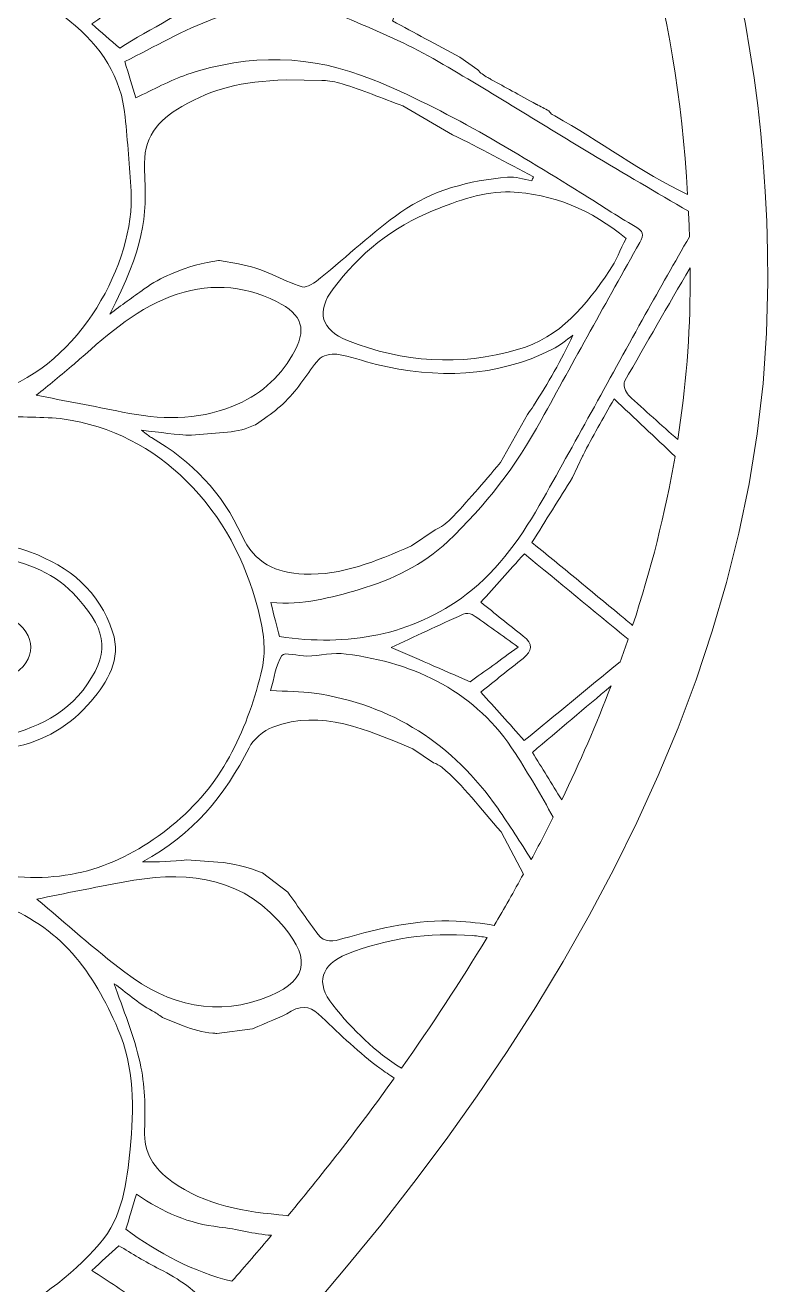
# Model space of a CAD drawing. Extents: x 12 to 8996, y -931 to -69.
# Drawn here: x 3057.8 to 3274.1, y -641.9 to -275.4 of the extents above; entities that cross this region are included whole.
import ezdxf

# ---------------------------------------------------------------- set-up
doc = ezdxf.new("R2010")
doc.units = 0
doc.header["$MEASUREMENT"] = 0
doc.layers.add('Layer 1', color=7, linetype='Continuous')

msp = doc.modelspace()

# ---------------------------------------------------------------- linework, layer by layer
at = {"layer": 'Layer 1', "lineweight": 0}
for points, knots in [([(3039.41, -71.03), (2929.37, -71.03), (2816.23, -144.48), (2788, -275.17), (2759.78, -144.5), (2646.61, -71.05), (2536.59, -71.03), (2417.39, -71.01), (2301.87, -157.19), (2301.87, -350.19), (2301.87, -666.4), (2788, -928.97), (2788, -928.97), (2788, -928.97), (3274.13, -666.4), (3274.13, -350.19), (3274.13, -157.21), (3158.6, -71.03), (3039.41, -71.03)], [0, 0, 0, 0, 1, 1, 1, 2, 2, 2, 3, 3, 3, 4, 4, 4, 5, 5, 5, 6, 6, 6, 6]), ([(3129.91, -186.67), (3130.01, -191.46), (3131.22, -196.24), (3131.16, -201.01), (3131.07, -208.35), (3130.3, -215.68), (3129.86, -223.01), (3128.94, -238.32), (3123.2, -251.45), (3113.07, -263.05), (3105.2, -272.07), (3094.27, -276.11), (3085.36, -282.09), (3082.61, -279.69), (3080.04, -277.45), (3077.24, -275.01), (3082.06, -271.62), (3086.5, -268.82), (3090.55, -265.53), (3093.03, -263.52), (3095.02, -260.86), (3097.02, -258.33), (3101.3, -252.92), (3106.46, -247.9), (3109.43, -241.82), (3117.4, -225.57), (3118.75, -207.77), (3118.99, -190.01), (3119.2, -173.66), (3118.69, -157.31), (3118.42, -140.96), (3118.36, -137.28), (3117.8, -133.61), (3117.77, -129.94), (3117.75, -127.5), (3116.82, -126.8), (3114.47, -126.73), (3100.42, -126.3), (3086.35, -125.06), (3072.33, -125.39), (3056.93, -125.76), (3041.54, -125.58), (3026.13, -127.91), (3006.98, -130.8), (2991.78, -139.72), (2979.1, -153.63), (2975.46, -157.62), (2972.79, -162.49), (2969.48, -167.23), (2966.98, -164.46), (2964.69, -161.94), (2962.27, -159.27), (2968.42, -150.37), (2972.02, -139.23), (2981.25, -131.78), (2989.38, -125.21), (2997.53, -118.86), (3008.13, -116.9), (3013.97, -115.82), (3019.82, -114.54), (3025.71, -114.12), (3033.04, -113.61), (3040.43, -113.81), (3047.79, -113.89), (3051.75, -113.94), (3055.7, -114.54), (3059.66, -114.63), (3065.36, -114.76), (3071.07, -114.66), (3076.78, -114.66), (3094.59, -114.66), (3112.39, -114.66), (3130.17, -114.66), (3129.8, -119.45), (3129.06, -124.5), (3129.09, -129.56), (3129.21, -148.59), (3129.5, -167.63), (3129.91, -186.67)], [0, 0, 0, 0, 1, 1, 1, 2, 2, 2, 3, 3, 3, 4, 4, 4, 5, 5, 5, 6, 6, 6, 7, 7, 7, 8, 8, 8, 9, 9, 9, 10, 10, 10, 11, 11, 11, 12, 12, 12, 13, 13, 13, 14, 14, 14, 15, 15, 15, 16, 16, 16, 17, 17, 17, 18, 18, 18, 19, 19, 19, 20, 20, 20, 21, 21, 21, 22, 22, 22, 23, 23, 23, 24, 24, 24, 25, 25, 25, 26, 26, 26, 26]), ([(3250.78, -324.6), (3237.16, -318.25), (3225.18, -308.99), (3212.05, -301.78), (3211.51, -301.49), (3211.1, -301.2), (3210.8, -300.89), (3210.62, -300.71), (3210.5, -300.51), (3210.39, -300.31), (3209.17, -299.66), (3207.94, -299.04), (3206.73, -298.38), (3206.73, -298.39), (3206.73, -298.4), (3206.72, -298.41), (3201.53, -295.55), (3197.55, -293.36), (3193.68, -291.22), (3193.31, -291.01), (3192.94, -290.81), (3192.58, -290.61), (3191.37, -289.94), (3190.36, -289.22), (3189.65, -288.38), (3189.65, -288.38), (3184.44, -284.7), (3184.44, -284.7), (3177.54, -280.99), (3171.09, -277.51), (3164.81, -274.12), (3169.27, -262.16), (3173.89, -250.71), (3177.78, -239.02), (3181.13, -228.91), (3182.07, -229.78), (3171.48, -227.78), (3159.04, -225.42), (3146.53, -223.41), (3134.8, -221.38), (3134.8, -221.38), (3134.8, -199.03), (3134.8, -199.03), (3134.8, -199.03), (3134.48, -194.81), (3134.48, -194.81), (3134.45, -194.8), (3134.42, -194.79), (3134.39, -194.79), (3134.39, -194.79), (3134.39, -172.94), (3134.39, -172.94), (3134.44, -172.95), (3134.48, -172.96), (3134.53, -172.97), (3134.43, -172.21), (3134.33, -171.46), (3134.28, -170.69), (3134.19, -169.38), (3134.19, -168.07), (3134.1, -166.77), (3134.02, -165.69), (3133.95, -164.6), (3133.99, -163.52), (3133.91, -163.08), (3133.86, -162.63), (3133.85, -162.17), (3133.69, -152.12), (3133.21, -142.08), (3133.22, -132.04), (3133.22, -126.75), (3133.69, -121.49), (3134.38, -116.25), (3194.42, -147.12), (3244.25, -211.92), (3250.78, -324.6)], [0, 0, 0, 0, 1, 1, 1, 2, 2, 2, 3, 3, 3, 4, 4, 4, 5, 5, 5, 6, 6, 6, 7, 7, 7, 8, 8, 8, 9, 9, 9, 10, 10, 10, 11, 11, 11, 12, 12, 12, 13, 13, 13, 14, 14, 14, 15, 15, 15, 16, 16, 16, 17, 17, 17, 18, 18, 18, 19, 19, 19, 20, 20, 20, 21, 21, 21, 22, 22, 22, 23, 23, 23, 24, 24, 24, 25, 25, 25, 25]), ([(3033.79, -255.27), (3048.11, -257.61), (3059.78, -265.25), (3070.85, -274.19), (3079.89, -281.49), (3085.86, -290.33), (3086.96, -302.07), (3087.63, -309.27), (3088.29, -316.47), (3088.69, -323.68), (3089.83, -344.35), (3073.76, -374.13), (3049.82, -381.73), (3047.42, -377.48), (3045, -373.18), (3043.22, -370.05), (3043.22, -370.05), (3040, -365.64), (3040, -365.64), (3036.15, -361.48), (3032.4, -357.44), (3028.23, -352.94), (3031.42, -349.9), (3035.04, -347.18), (3037.69, -343.73), (3040.42, -340.18), (3042.82, -336.12), (3044.29, -331.91), (3049.84, -315.94), (3046.92, -304.9), (3032.23, -298.89), (3023.43, -295.29), (3014.24, -295.41), (3005.07, -297.77), (3002.52, -298.42), (2999.99, -299.12), (2997.52, -299.78), (2995.86, -294.21), (2994.33, -289.08), (2992.51, -282.99), (2992.51, -282.99), (2990.46, -278.67), (2990.46, -278.67), (2988.6, -275.54), (2986.08, -271.3), (2983.58, -267.1), (2998.46, -254.55), (3015.58, -252.31), (3033.79, -255.27)], [0, 0, 0, 0, 1, 1, 1, 2, 2, 2, 3, 3, 3, 4, 4, 4, 5, 5, 5, 6, 6, 6, 7, 7, 7, 8, 8, 8, 9, 9, 9, 10, 10, 10, 11, 11, 11, 12, 12, 12, 13, 13, 13, 14, 14, 14, 15, 15, 15, 16, 16, 16, 16]), ([(3251.3, -336.93), (3247.07, -344.33), (3242.71, -351.91), (3238.45, -359.55), (3228.49, -377.41), (3218.75, -395.39), (3208.68, -413.19), (3202.78, -423.63), (3196.02, -433.65), (3186.38, -440.95), (3170.29, -453.14), (3151.79, -456.16), (3131.86, -453.31), (3131.12, -450.35), (3130.34, -447.21), (3129.39, -443.41), (3138.78, -444.15), (3146.83, -442), (3155.07, -439.59), (3164.85, -436.72), (3173.58, -432.5), (3180.92, -425.59), (3191.86, -415.29), (3200.91, -403.5), (3208.14, -390.28), (3217.59, -373), (3227.19, -355.79), (3236.83, -338.6), (3238.11, -336.31), (3237.87, -335.29), (3235.52, -333.96), (3230.13, -330.89), (3224.98, -327.4), (3219.7, -324.14), (3200.14, -312.06), (3180.62, -299.99), (3159.18, -291.25), (3141.13, -283.89), (3123.16, -283.55), (3104.94, -289.73), (3099.93, -291.44), (3095.24, -294.1), (3090.07, -296.48), (3089.05, -293.17), (3088.04, -289.85), (3086.84, -285.93), (3095.58, -281.67), (3103.92, -276.65), (3112.9, -273.45), (3126.02, -268.78), (3139.62, -268.18), (3152.8, -273.84), (3160.88, -277.3), (3169.05, -280.72), (3176.65, -285.08), (3192.16, -293.99), (3207.29, -303.58), (3222.64, -312.79), (3232.22, -318.53), (3241.86, -324.13), (3251.02, -329.51), (3251.13, -331.96), (3251.23, -334.43), (3251.3, -336.93)], [0, 0, 0, 0, 1, 1, 1, 2, 2, 2, 3, 3, 3, 4, 4, 4, 5, 5, 5, 6, 6, 6, 7, 7, 7, 8, 8, 8, 9, 9, 9, 10, 10, 10, 11, 11, 11, 12, 12, 12, 13, 13, 13, 14, 14, 14, 15, 15, 15, 16, 16, 16, 17, 17, 17, 18, 18, 18, 19, 19, 19, 20, 20, 20, 21, 21, 21, 21]), ([(3092.6, -317.15), (3092.11, -308.22), (3096.43, -303.01), (3103.45, -299.04), (3112.94, -293.68), (3120.14, -291.86), (3133.93, -291.22), (3133.93, -291.22), (3144.23, -291.42), (3144.23, -291.42), (3144.36, -291.42), (3144.49, -291.42), (3144.62, -291.42), (3146.33, -291.5), (3148.18, -291.85), (3150.2, -292.45), (3156.05, -294.2), (3161.7, -296.59), (3167.87, -298.86), (3167.87, -298.86), (3182.27, -307.23), (3182.27, -307.23), (3190.25, -311.1), (3198.03, -315.39), (3205.9, -319.49), (3205.73, -319.87), (3205.55, -320.24), (3205.38, -320.61), (3203.03, -320.24), (3200.64, -319.38), (3198.35, -319.58), (3187.2, -320.56), (3176.4, -323.36), (3167.22, -329.81), (3159.01, -335.58), (3151.69, -342.59), (3143.86, -348.91), (3142.31, -350.17), (3139.87, -351.93), (3138.48, -351.49), (3135.46, -350.52), (3132.55, -349.22), (3129.81, -347.93), (3126.67, -346.46), (3123.35, -345.43), (3119.93, -344.83), (3119.93, -344.83), (3114.41, -343.86), (3114.41, -343.86), (3114.33, -343.85), (3114.25, -343.85), (3114.18, -343.86), (3114.18, -343.86), (3114.18, -343.86), (3114.18, -343.86), (3109.63, -344.49), (3105.19, -345.7), (3100.96, -347.48), (3100.96, -347.48), (3100.27, -347.77), (3100.27, -347.77), (3097.52, -348.93), (3094.91, -350.38), (3092.5, -352.12), (3089.2, -354.5), (3085.79, -356.84), (3082.5, -359.45), (3092.36, -340.17), (3093.41, -331.78), (3092.6, -317.15)], [0, 0, 0, 0, 1, 1, 1, 2, 2, 2, 3, 3, 3, 4, 4, 4, 5, 5, 5, 6, 6, 6, 7, 7, 7, 8, 8, 8, 9, 9, 9, 10, 10, 10, 11, 11, 11, 12, 12, 12, 13, 13, 13, 14, 14, 14, 15, 15, 15, 16, 16, 16, 17, 17, 17, 18, 18, 18, 19, 19, 19, 20, 20, 20, 21, 21, 21, 22, 22, 22, 23, 23, 23, 23]), ([(3232.83, -337.43), (3231.15, -340.75), (3229.92, -343.99), (3228.03, -346.78), (3221.22, -356.85), (3213.71, -366.21), (3201.27, -369.79), (3184.46, -374.62), (3167.94, -373.57), (3151.75, -367.13), (3144, -364.05), (3142.5, -358.8), (3147.5, -352.11), (3155.14, -341.88), (3164.9, -334.02), (3176.67, -329.3), (3183.79, -326.44), (3191.7, -323.59), (3199.13, -323.89), (3211.37, -324.38), (3222.83, -329.09), (3232.83, -337.43)], [0, 0, 0, 0, 1, 1, 1, 2, 2, 2, 3, 3, 3, 4, 4, 4, 5, 5, 5, 6, 6, 6, 7, 7, 7, 7]), ([(3251.51, -350.19), (3251.51, -365.57), (3250.26, -380.85), (3247.91, -395.98), (3243.12, -391.67), (3238.26, -387.44), (3233.56, -383.05), (3232.66, -382.2), (3231.91, -379.9), (3232.41, -379.03), (3238.68, -367.97), (3245.07, -356.99), (3251.47, -346.02), (3251.48, -347.41), (3251.51, -348.78), (3251.51, -350.19)], [0, 0, 0, 0, 1, 1, 1, 2, 2, 2, 3, 3, 3, 4, 4, 4, 5, 5, 5, 5]), ([(3135.72, -371.32), (3131.7, -378.24), (3125.84, -383.22), (3118.29, -386.25), (3107.73, -390.5), (3097.03, -390.19), (3086.15, -387.96), (3077.73, -386.23), (3069.27, -384.65), (3061.07, -383.05), (3064.48, -380.25), (3068.36, -377.23), (3072.06, -374), (3080.73, -366.44), (3089.11, -358.52), (3100.15, -354.34), (3110.69, -350.36), (3121.05, -350.78), (3131.05, -355.8), (3138.71, -359.65), (3140, -363.94), (3135.72, -371.32)], [0, 0, 0, 0, 1, 1, 1, 2, 2, 2, 3, 3, 3, 4, 4, 4, 5, 5, 5, 6, 6, 6, 7, 7, 7, 7]), ([(3120.9, -423.76), (3115.33, -411.58), (3106.31, -402.15), (3094.64, -395.38), (3093.9, -394.95), (3093.25, -394.38), (3091.68, -393.24), (3097.32, -393.82), (3101.8, -394.66), (3106.29, -394.67), (3106.29, -394.67), (3116.75, -393.82), (3116.75, -393.82), (3119.56, -393.59), (3122.28, -392.8), (3124.85, -391.65), (3124.85, -391.65), (3124.88, -391.63), (3124.88, -391.63), (3124.88, -391.63), (3127.54, -389.84), (3127.54, -389.84), (3131.92, -386.89), (3135.69, -383.12), (3138.71, -378.78), (3140.22, -376.6), (3141.7, -374.57), (3143.33, -372.66), (3144.35, -371.46), (3146.94, -370.86), (3148.63, -371.12), (3152.52, -371.73), (3156.27, -373.14), (3160.11, -374.06), (3177.69, -378.29), (3194.91, -377.92), (3211.42, -369.69), (3213.55, -368.63), (3215.38, -366.98), (3217.35, -365.6), (3213.98, -372.88), (3210.11, -379.6), (3205.9, -386.1), (3205.31, -387.01), (3204.72, -387.84), (3204.13, -388.64), (3204.13, -388.64), (3196.3, -402.66), (3196.3, -402.66), (3191.04, -408.67), (3186.6, -414.14), (3181.68, -419.15), (3180.52, -420.34), (3178.88, -421.52), (3177.22, -422.2), (3177.22, -422.2), (3170.32, -426.91), (3170.32, -426.91), (3159.89, -431.43), (3150.08, -435.53), (3139.09, -435.11), (3130.91, -434.8), (3124.66, -431.99), (3120.9, -423.76)], [0, 0, 0, 0, 1, 1, 1, 2, 2, 2, 3, 3, 3, 4, 4, 4, 5, 5, 5, 6, 6, 6, 7, 7, 7, 8, 8, 8, 9, 9, 9, 10, 10, 10, 11, 11, 11, 12, 12, 12, 13, 13, 13, 14, 14, 14, 15, 15, 15, 16, 16, 16, 17, 17, 17, 18, 18, 18, 19, 19, 19, 20, 20, 20, 21, 21, 21, 21]), ([(3234.75, -450.08), (3233.53, -449.02), (3232.29, -447.97), (3231.04, -446.94), (3222.55, -439.92), (3214.01, -432.95), (3205.44, -425.91), (3209.44, -419.51), (3213.36, -413.22), (3217.28, -406.95), (3217.28, -406.95), (3220.2, -400.76), (3220.2, -400.76), (3220.21, -400.74), (3220.21, -400.71), (3220.22, -400.69), (3220.26, -400.62), (3220.3, -400.55), (3220.33, -400.48), (3223.02, -395.11), (3226.09, -389.93), (3229.36, -384.09), (3235.35, -389.75), (3241.25, -395.31), (3247.12, -400.84), (3244.27, -417.44), (3240.09, -433.86), (3234.75, -450.08)], [0, 0, 0, 0, 1, 1, 1, 2, 2, 2, 3, 3, 3, 4, 4, 4, 5, 5, 5, 6, 6, 6, 7, 7, 7, 8, 8, 8, 9, 9, 9, 9]), ([(3052.2, -522.77), (3052.2, -520.37), (3052.2, -518.1), (3052.2, -515.83), (3052.2, -513.91), (3052.21, -512.49), (3052.33, -511.38), (3052.16, -510.43), (3052.04, -509.48), (3051.94, -508.51), (3051.83, -507.31), (3051.62, -506.12), (3051.45, -504.93), (3051.33, -504.11), (3051.31, -503.28), (3051.33, -502.46), (3051.09, -502.07), (3050.93, -501.55), (3050.81, -500.85), (3050.08, -496.41), (3048.96, -492.05), (3047.93, -487.33), (3049.94, -486.74), (3051.92, -485.96), (3053.97, -485.58), (3063.3, -483.81), (3071.1, -479.17), (3077.07, -472.06), (3081.8, -466.41), (3085.92, -459.99), (3083.29, -451.87), (3079.43, -439.95), (3070.68, -432.95), (3059.4, -428.72), (3055.63, -427.3), (3051.64, -426.47), (3047.87, -425.41), (3049.01, -420.37), (3050.06, -415.71), (3051.08, -411.21), (3051.34, -408), (3051.81, -404.81), (3052.32, -401.64), (3052.12, -397.77), (3052.24, -393.81), (3052.24, -389.2), (3059, -389.56), (3065.39, -389.22), (3071.5, -390.36), (3085.28, -392.93), (3097.12, -399.75), (3106.66, -409.89), (3116.77, -420.63), (3123.01, -433.72), (3126.3, -448.03), (3127.37, -452.72), (3127.9, -458.02), (3126.83, -462.61), (3122.8, -479.74), (3115.77, -495.44), (3101.92, -507.17), (3087.76, -519.16), (3071.71, -525.47), (3052.2, -522.77)], [0, 0, 0, 0, 1, 1, 1, 2, 2, 2, 3, 3, 3, 4, 4, 4, 5, 5, 5, 6, 6, 6, 7, 7, 7, 8, 8, 8, 9, 9, 9, 10, 10, 10, 11, 11, 11, 12, 12, 12, 13, 13, 13, 14, 14, 14, 15, 15, 15, 16, 16, 16, 17, 17, 17, 18, 18, 18, 19, 19, 19, 20, 20, 20, 21, 21, 21, 21]), ([(3053.66, -464.88), (3061.4, -460.11), (3061.43, -452.72), (3053.75, -447.95), (3049.15, -445.1), (3043.93, -443.24), (3038.9, -440.89), (3040.89, -437.78), (3043.12, -434.18), (3045.51, -430.68), (3045.95, -430.05), (3047.16, -429.41), (3047.85, -429.56), (3056.71, -431.36), (3065.47, -434.02), (3071.78, -440.68), (3081.18, -450.62), (3082.83, -457.01), (3076.01, -467.04), (3069.21, -477.03), (3058.81, -480.89), (3047.58, -483.14), (3046.97, -483.26), (3045.91, -482.68), (3045.53, -482.11), (3043.1, -478.52), (3040.81, -474.84), (3038.84, -471.75), (3043.82, -469.49), (3049.07, -467.71), (3053.66, -464.88)], [0, 0, 0, 0, 1, 1, 1, 2, 2, 2, 3, 3, 3, 4, 4, 4, 5, 5, 5, 6, 6, 6, 7, 7, 7, 8, 8, 8, 9, 9, 9, 10, 10, 10, 10]), ([(3202.83, -459.65), (3205.65, -457.46), (3205.79, -455.4), (3202.9, -453.15), (3198.72, -449.89), (3194.6, -446.54), (3190.56, -443.3), (3194.68, -438.71), (3198.65, -434.28), (3203.23, -429.18), (3213.26, -437.45), (3223.12, -445.57), (3233.41, -454.05), (3232.65, -456.26), (3231.88, -458.46), (3231.08, -460.66), (3221.49, -468.54), (3212.37, -476.02), (3203.21, -483.54), (3198.76, -478.59), (3194.72, -474.08), (3190.56, -469.44), (3194.67, -466.15), (3198.72, -462.86), (3202.83, -459.65)], [0, 0, 0, 0, 1, 1, 1, 2, 2, 2, 3, 3, 3, 4, 4, 4, 5, 5, 5, 6, 6, 6, 7, 7, 7, 8, 8, 8, 8]), ([(3187.43, -466.46), (3179.15, -462.85), (3171.44, -459.49), (3164.46, -456.45), (3171.08, -453.38), (3178.21, -450.03), (3185.39, -446.8), (3186.14, -446.46), (3187.43, -446.43), (3188.06, -446.86), (3192.37, -449.78), (3196.56, -452.87), (3201.43, -456.35), (3196.19, -460.14), (3191.53, -463.5), (3187.43, -466.46)], [0, 0, 0, 0, 1, 1, 1, 2, 2, 2, 3, 3, 3, 4, 4, 4, 5, 5, 5, 5]), ([(3195.45, -503.26), (3182.45, -484.58), (3164.71, -473.04), (3141.98, -469.76), (3137.97, -469.18), (3133.87, -469.24), (3129.33, -468.98), (3130.39, -465.3), (3130.79, -461.55), (3132.63, -458.75), (3133.32, -457.7), (3137.36, -459.01), (3139.86, -458.95), (3143.68, -458.86), (3147.57, -457.88), (3151.29, -458.36), (3171.78, -460.98), (3189.17, -469.42), (3200.61, -487.29), (3204.49, -493.34), (3208.09, -499.56), (3211.63, -505.82), (3209.57, -509.96), (3207.44, -514.07), (3205.24, -518.17), (3202.07, -513.14), (3198.85, -508.14), (3195.45, -503.26)], [0, 0, 0, 0, 1, 1, 1, 2, 2, 2, 3, 3, 3, 4, 4, 4, 5, 5, 5, 6, 6, 6, 7, 7, 7, 8, 8, 8, 9, 9, 9, 9]), ([(3214.11, -500.77), (3211.19, -496.08), (3208.33, -491.48), (3205.55, -487), (3213.23, -480.52), (3220.85, -474.08), (3228.48, -467.66), (3224.2, -478.81), (3219.39, -489.85), (3214.11, -500.77)], [0, 0, 0, 0, 1, 1, 1, 2, 2, 2, 3, 3, 3, 3]), ([(3183.37, -536.12), (3172.05, -535.53), (3161.16, -538.13), (3150.37, -541.2), (3147.69, -541.97), (3145.04, -542.55), (3143.08, -539.91), (3140.21, -536.07), (3137.49, -532.12), (3134.32, -527.67), (3134.32, -527.67), (3126.92, -522.04), (3126.92, -522.04), (3126.9, -522.03), (3126.89, -522.02), (3126.87, -522.02), (3122.73, -520.37), (3118.4, -519.22), (3113.95, -518.91), (3113.95, -518.91), (3104.95, -518.29), (3104.95, -518.29), (3100.79, -518.75), (3096.48, -518.9), (3091.98, -518.85), (3106.76, -510.93), (3116.03, -499.41), (3123.05, -485.65), (3124.27, -483.26), (3127.39, -480.54), (3129.92, -479.61), (3144.34, -474.33), (3157.19, -480.35), (3170.7, -485.96), (3170.7, -485.96), (3176.79, -490.02), (3176.79, -490.02), (3177.64, -490.33), (3178.47, -490.73), (3179.21, -491.34), (3185.48, -496.54), (3190.42, -503.35), (3196.46, -510.07), (3196.46, -510.07), (3202.95, -522.41), (3202.95, -522.41), (3200.21, -527.42), (3197.37, -532.39), (3194.44, -537.34), (3190.8, -536.71), (3187.1, -536.32), (3183.37, -536.12)], [0, 0, 0, 0, 1, 1, 1, 2, 2, 2, 3, 3, 3, 4, 4, 4, 5, 5, 5, 6, 6, 6, 7, 7, 7, 8, 8, 8, 9, 9, 9, 10, 10, 10, 11, 11, 11, 12, 12, 12, 13, 13, 13, 14, 14, 14, 15, 15, 15, 16, 16, 16, 17, 17, 17, 17]), ([(3086.35, -524.74), (3103.12, -521.62), (3119.08, -522.3), (3131.61, -535.97), (3140.87, -546.06), (3140.8, -552.94), (3129.22, -557.83), (3113.8, -564.34), (3099.66, -560.69), (3086.9, -551), (3078.01, -544.25), (3069.68, -536.76), (3061.18, -529.68), (3069.47, -528.05), (3077.89, -526.31), (3086.35, -524.74)], [0, 0, 0, 0, 1, 1, 1, 2, 2, 2, 3, 3, 3, 4, 4, 4, 5, 5, 5, 5]), ([(2983.58, -645.67), (2986.14, -641.33), (2988.58, -637.2), (2991.17, -632.83), (2991.17, -632.83), (2992.69, -628.96), (2992.69, -628.96), (2994.39, -623.4), (2995.95, -618.31), (2997.57, -612.98), (3001.6, -614.05), (3005.37, -615.43), (3009.25, -615.98), (3013.17, -616.55), (3017.21, -616.42), (3021.19, -616.38), (3032.37, -616.28), (3044.42, -608.56), (3046.17, -599.87), (3047.97, -590.93), (3046.39, -582.21), (3041.35, -574.6), (3037.7, -569.09), (3033.09, -564.22), (3028.89, -559.05), (3032.46, -555.22), (3036.22, -551.2), (3040.16, -546.98), (3040.16, -546.98), (3042.83, -543.36), (3042.83, -543.36), (3045.1, -539.37), (3047.47, -535.19), (3049.82, -531.05), (3067.96, -537.24), (3077.83, -551.11), (3084.86, -567.5), (3089.66, -578.7), (3089.62, -590.72), (3088.39, -602.45), (3087.38, -612.06), (3086.34, -622.19), (3079.51, -629.99), (3071, -639.72), (3060.69, -647.26), (3048.99, -652.76), (3037.23, -658.29), (3024.76, -659.3), (3011.95, -658.03), (3001.12, -656.96), (2991.94, -652.42), (2983.58, -645.67)], [0, 0, 0, 0, 1, 1, 1, 2, 2, 2, 3, 3, 3, 4, 4, 4, 5, 5, 5, 6, 6, 6, 7, 7, 7, 8, 8, 8, 9, 9, 9, 10, 10, 10, 11, 11, 11, 12, 12, 12, 13, 13, 13, 14, 14, 14, 15, 15, 15, 16, 16, 16, 17, 17, 17, 17]), ([(3147.39, -560.49), (3142.33, -554.12), (3143.94, -548.7), (3151.56, -545.71), (3163.31, -541.1), (3175.39, -539.28), (3188.17, -540.33), (3189.61, -540.44), (3190.99, -540.64), (3192.35, -540.86), (3184.6, -553.75), (3176.25, -566.44), (3167.4, -578.91), (3159.91, -574.15), (3153.28, -567.89), (3147.39, -560.49)], [0, 0, 0, 0, 1, 1, 1, 2, 2, 2, 3, 3, 3, 4, 4, 4, 5, 5, 5, 5]), ([(3134.02, -621.76), (3121.65, -620.73), (3110.32, -618.9), (3100.51, -611.83), (3095.35, -608.12), (3092.32, -603.65), (3092.6, -596.8), (3092.86, -590.34), (3092.72, -583.64), (3091.31, -577.38), (3089.52, -569.38), (3086.27, -561.72), (3083.78, -554.31), (3087.04, -556.68), (3090.64, -559.92), (3094.78, -562.19), (3095.85, -562.78), (3096.85, -563.43), (3097.8, -564.11), (3097.8, -564.11), (3103.89, -566.59), (3103.89, -566.59), (3106.62, -567.7), (3109.5, -568.43), (3112.45, -568.68), (3112.86, -568.71), (3113.26, -568.75), (3113.67, -568.8), (3113.67, -568.8), (3124.08, -567.41), (3124.08, -567.41), (3128.14, -565.62), (3131.94, -564.36), (3135.3, -562.35), (3139.06, -560.11), (3141.46, -561.41), (3144.24, -564.03), (3149.71, -569.18), (3155.1, -574.52), (3161.15, -578.93), (3162.53, -579.93), (3163.93, -580.88), (3165.34, -581.8), (3155.55, -595.44), (3145.17, -608.8), (3134.34, -621.86), (3134.34, -621.86), (3134.02, -621.76), (3134.02, -621.76)], [0, 0, 0, 0, 1, 1, 1, 2, 2, 2, 3, 3, 3, 4, 4, 4, 5, 5, 5, 6, 6, 6, 7, 7, 7, 8, 8, 8, 9, 9, 9, 10, 10, 10, 11, 11, 11, 12, 12, 12, 13, 13, 13, 14, 14, 14, 15, 15, 15, 16, 16, 16, 16]), ([(3118.04, -640.9), (3106.9, -638.24), (3096.77, -632.78), (3087.16, -625.79), (3088.11, -622.65), (3089.08, -619.43), (3090.24, -615.59), (3097.96, -620.91), (3105.69, -624.16), (3114.37, -625.13), (3119.46, -625.69), (3124.53, -627.22), (3129.58, -627.54), (3125.78, -632.03), (3121.94, -636.48), (3118.04, -640.9)], [0, 0, 0, 0, 1, 1, 1, 2, 2, 2, 3, 3, 3, 4, 4, 4, 5, 5, 5, 5]), ([(3085.12, -630.59), (3088.82, -632.72), (3092.76, -635.29), (3096.96, -637.36), (3102.66, -640.16), (3107.49, -643.81), (3111.64, -648.08), (3108.34, -651.74), (3105.01, -655.37), (3101.65, -658.98), (3098.37, -654.92), (3094.73, -651.12), (3090.88, -647.45), (3086.97, -643.71), (3082.01, -641.06), (3077.27, -637.73), (3079.99, -635.26), (3082.51, -632.96), (3085.12, -630.59)], [0, 0, 0, 0, 1, 1, 1, 2, 2, 2, 3, 3, 3, 4, 4, 4, 5, 5, 5, 6, 6, 6, 6])]:
    msp.add_open_spline(points, degree=3, knots=knots, dxfattribs=at)

doc.saveas('drawing.dxf')
